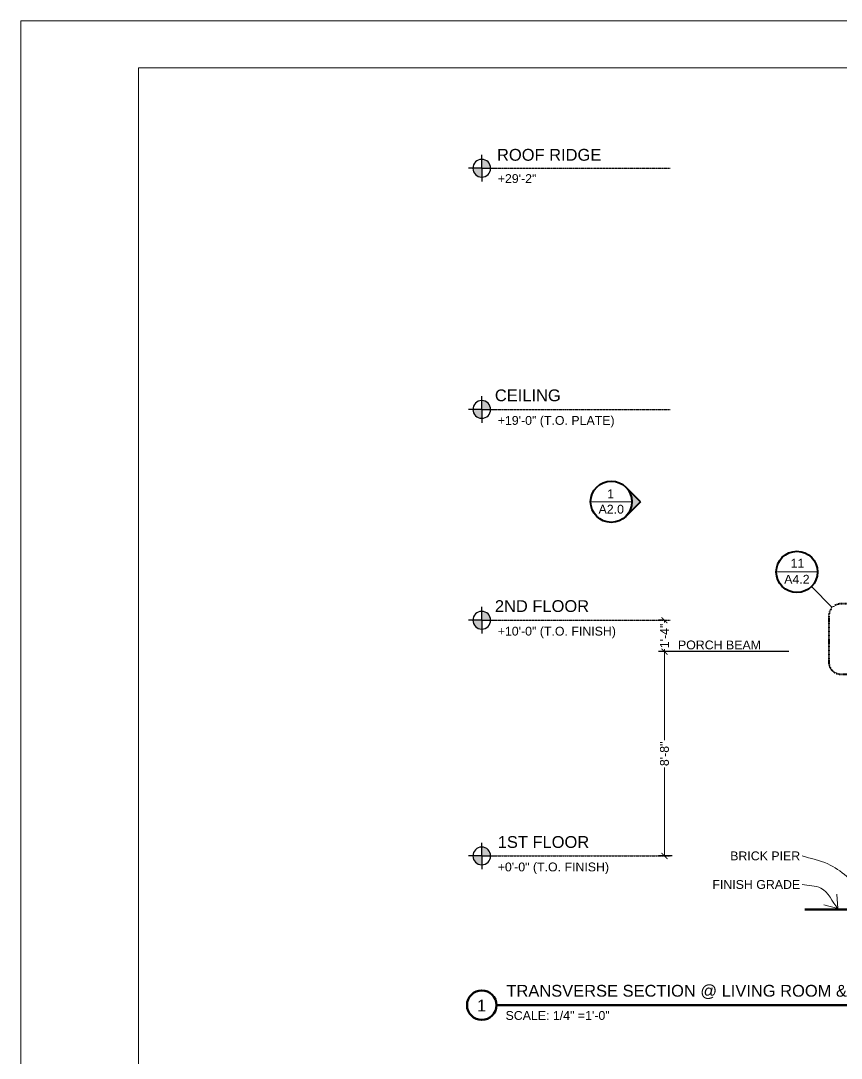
# Model space of a CAD drawing. Header units: inches. Extents: x -4969 to 16721, y 2489 to 24693.
# Drawn here: x 9876 to 10294, y 5319 to 5847 of the extents above; entities that cross this region are included whole.
import ezdxf

# ---------------------------------------------------------------- set-up
doc = ezdxf.new("R2010")
doc.units = ezdxf.units.IN
doc.header["$MEASUREMENT"] = 0
doc.linetypes.add('CENTER', pattern=[2, 1.25, -0.25, 0.25, -0.25])
doc.linetypes.add('DASHED2', pattern=[0.375, 0.25, -0.125])
doc.layers.get('0').update_dxf_attribs({"lineweight": 5})
doc.layers.add('0-NPLT', color=1, linetype='Continuous', plot=False)
for name, color, linetype, lineweight in [('2', 6, 'Continuous', 20), ('3', 3, 'Continuous', 30), ('5', 4, 'Continuous', 50), ('A-DIMSx', 7, 'Continuous', 9), ('A-LINK', 7, 'Continuous', 40), ('A-TEXTx', 7, 'Continuous', 20), ('TB-11x17', 7, 'Continuous', 100)]:
    doc.layers.add(name, color=color, linetype=linetype, lineweight=lineweight)
doc.styles.get("Standard").update_dxf_attribs({"font": 'Arial.ttf'})
doc.dimstyles.get("Standard").update_dxf_attribs({"dimtxt": 3, "dimasz": 2, "dimexe": 0.03125, "dimexo": 0.0625, "dimgap": 0.03125, "dimtad": 0, "dimtoh": 1, "dimdec": 4, "dimlfac": 0.99985, "dimzin": 0, "dimdsep": 46, "dimlunit": 4, "dimtxsty": 'Standard', "dimblk": 'ARCHTICK', "dimblk1": 'ARCHTICK', "dimblk2": 'ARCHTICK', "dimcen": 0.09, "dimclrt": 256, "dimadec": 0, "dimazin": 0, "dimtfac": 1, "dimtdec": 4, "dimtofl": 0, "dimtmove": 0, "dimatfit": 3, "dimfxl": 1, "dimtolj": 1, "dimtzin": 0, "dimarcsym": 0})

# ---------------------------------------------------------------- blocks, each defined once
blk = doc.blocks.new('_ArchTick')
at = {"color": 0, "linetype": 'ByBlock', "lineweight": 0, "const_width": 0.15}
blk.add_lwpolyline([(-0.5, -0.5), (0.5, 0.5)], dxfattribs=at)
blk = doc.blocks.new('*D184')
at = {"layer": 'A-DIMSx', "color": 0, "lineweight": -2, "ltscale": 0.1, "transparency": 16777216}
for p, q in [((10266.97, 5525.43), (10200.74, 5525.43)), ((10207.69, 5421.43), (10200.74, 5421.43))]:
    blk.add_line(p, q, dxfattribs=at)
at = {"layer": 'A-DIMSx', "color": 0, "lineweight": 5, "ltscale": 0.1, "transparency": 16777216}
for p, q in [((10203.74, 5525.43), (10203.74, 5480.42)), ((10203.74, 5421.43), (10203.74, 5466.45))]:
    blk.add_line(p, q, dxfattribs=at)
at = {"layer": 'Defpoints', "color": 0, "ltscale": 0.1, "transparency": 16777216}
for p in [(10203.74, 5525.43), (10268.97, 5525.43), (10209.69, 5421.43)]:
    blk.add_point(p, dxfattribs=at)
at = {"layer": 'A-DIMSx', "color": 0, "lineweight": 5, "ltscale": 0.1, "transparency": 16777216, "xscale": 3, "yscale": 3, "zscale": 3}
for p, rotation in [((10203.74, 5525.43), 90), ((10203.74, 5421.43), 270)]:
    blk.add_blockref('_ArchTick', p, dxfattribs=dict(at, rotation=rotation))
at = {"layer": 'A-DIMSx', "ltscale": 0.1, "transparency": 16777216, "insert": (10203.74, 5473.43), "char_height": 4.5, "attachment_point": 5, "rotation": 90}
blk.add_mtext('\\A1;8\'-8"', dxfattribs=at)
blk = doc.blocks.new('*D185')
at = {"layer": 'A-DIMSx', "color": 0, "lineweight": -2, "ltscale": 0.1, "transparency": 16777216}
for p, q in [((10203.07, 5541.43), (10200.74, 5541.43)), ((10266.97, 5525.43), (10200.74, 5525.43))]:
    blk.add_line(p, q, dxfattribs=at)
at = {"layer": 'A-DIMSx', "color": 0, "lineweight": 5, "ltscale": 0.1, "transparency": 16777216}
for p, q in [((10203.74, 5541.43), (10203.74, 5540.2)), ((10203.74, 5525.43), (10203.74, 5526.67))]:
    blk.add_line(p, q, dxfattribs=at)
at = {"layer": 'Defpoints', "color": 0, "ltscale": 0.1, "transparency": 16777216}
for p in [(10203.74, 5541.43), (10205.07, 5541.43), (10268.97, 5525.43)]:
    blk.add_point(p, dxfattribs=at)
at = {"layer": 'A-DIMSx', "color": 0, "lineweight": 5, "ltscale": 0.1, "transparency": 16777216, "xscale": 3, "yscale": 3, "zscale": 3}
for p, rotation in [((10203.74, 5541.43), 90), ((10203.74, 5525.43), 270)]:
    blk.add_blockref('_ArchTick', p, dxfattribs=dict(at, rotation=rotation))
at = {"layer": 'A-DIMSx', "ltscale": 0.1, "transparency": 16777216, "insert": (10203.74, 5533.43), "char_height": 4.5, "attachment_point": 5, "rotation": 90}
blk.add_mtext('\\A1;1\'-4"', dxfattribs=at)
blk = doc.blocks.new('Elevation Callout - 1')
at = {"layer": 'A-LINK', "ltscale": 0.1}
blk.add_hatch(color=152, dxfattribs=at).paths.add_polyline_path([(2031.59, 7377.65), (2039.01, 7370.23), (2046.43, 7377.65, -0.198912), (2039.01, 7374.58, -0.198912)])
at = {"layer": 'A-LINK', "color": 152, "ltscale": 0.1}
for q in [(2031.59, 7377.65), (2046.43, 7377.65)]:
    blk.add_line((2039.01, 7370.23), q, dxfattribs=at)
blk.add_circle((2039.01, 7385.08), 10.5, dxfattribs=at)
blk = doc.blocks.new('Point')
at = {"lineweight": 0, "ltscale": 0.1}
h = blk.add_hatch(color=256, dxfattribs=at)
h.dxf.hatch_style = 1
h.paths.add_polyline_path([(-3.2903, 4.1654, 0.414214), (-3.3528, 4.1029), (-3.2903, 4.1029)])
h.paths.add_polyline_path([(-3.2903, 4.1029), (-3.2903, 4.0404, 0.414214), (-3.2278, 4.1029)])
at = {"layer": '3', "ltscale": 0.1}
for q in [(-3.2903, 4.1966), (-3.384, 4.1029), (-3.1965, 4.1029), (-3.2903, 4.0091)]:
    blk.add_line((-3.2903, 4.1029), q, dxfattribs=at)
blk.add_circle((-3.2903, 4.1029), 0.0625, dxfattribs=at)
blk = doc.blocks.new('Detail Callout')
at = {"layer": '2', "color": 152, "ltscale": 0.1}
blk.add_line((240.24, 5822.29), (219.24, 5822.29), dxfattribs=at)
at = {"layer": 'A-LINK', "color": 152, "ltscale": 0.1}
blk.add_circle((229.74, 5822.29), 10.5, dxfattribs=at)
blk = doc.blocks.new('BORDER 11X17')
at = {"layer": '0-NPLT', "lineweight": 9, "ltscale": 0.1}
blk.add_lwpolyline([(29864.74, -10461.77), (29048.74, -10461.77), (29048.74, -10989.77), (29864.74, -10989.77), (29864.74, -10461.77)], dxfattribs=at)
blk.add_lwpolyline([(29792.74, -10473.77), (29078.74, -10473.77), (29078.74, -10977.77), (29792.74, -10977.77)], close=True, dxfattribs=at)

msp = doc.modelspace()

# ---------------------------------------------------------------- linework, layer by layer
at = {"layer": '2', "color": 152, "ltscale": 0.1}
for p, q in [((10166.1493541, 5601.7018038), (10187.1493542, 5601.7018038)), ((10289.182642, 5547.9746034), (10278.5760402, 5558.5812051))]:
    msp.add_line(p, q, dxfattribs=at)
at = {"layer": '3', "linetype": 'CENTER', "ltscale": 0.25}
for p, q in [((10115.2133337, 5771.4343083), (10206.7133337, 5771.4343083)), ((10115.2133337, 5648.6843083), (10206.7133337, 5648.6843083)), ((10115.2133337, 5541.4343083), (10206.7133337, 5541.4343083)), ((10115.2133337, 5421.4343083), (10206.7133337, 5421.4343083))]:
    msp.add_line(p, q, dxfattribs=at)
at = {"layer": '5', "ltscale": 0.1}
msp.add_line((10118.1819787, 5345.5008975), (11219.8879715, 5345.5008975), dxfattribs=at)
msp.add_circle((10110.7133337, 5345.5008975), 7.5, dxfattribs=at)
at = {"layer": '5'}
msp.add_open_spline([(10387.4751587, 5395.2958354), (10384.99111, 5395.2046815), (10379.5034727, 5395.0033088), (10370.3226603, 5394.6950096), (10361.0404662, 5394.8438376), (10351.1146539, 5394.5770117), (10340.3171647, 5394.5704308), (10325.9964107, 5394.5234739), (10303.97782, 5394.1222988), (10286.5175074, 5394.2103285), (10275.1631181, 5394.2675739)], degree=3, knots=[0, 0, 0, 0, 7.4573924002, 16.4745021806, 27.5530524733, 35.2986121506, 46.2594930158, 59.9439618927, 78.2611253105, 112.3231659207, 112.3231659207, 112.3231659207, 112.3231659207], dxfattribs=at)
at = {"layer": 'A-LINK', "color": 152, "linetype": 'DASHED2', "ltscale": 0.5, "flags": 128}
msp.add_lwpolyline([(10287.4252826, 5543.7319627), (10287.4252826, 5519.9866138, 0.4142135624), (10293.4252826, 5513.9866138), (10313.5718946, 5513.9866138, 0.4142135624), (10319.5718946, 5519.9866138), (10319.5718946, 5543.7319627, 0.4142135624), (10313.5718946, 5549.7319627), (10293.4252826, 5549.7319627, 0.4142135624)], format="xyb", close=True, dxfattribs=at)

# ---------------------------------------------------------------- block references
at = {"ltscale": 0.1}
for name, p, xscale, yscale, zscale in [('BORDER 11X17', (-48221.4783869, 26770.0450796), 2, 2, 2), ('Point', (9873.8138247, 5476.026597), -72, 72, 72), ('Point', (9873.8138247, 5353.276597), -72, 72, 72), ('Point', (9873.8138247, 5246.026597), -72, 72, 72), ('Point', (9873.8138247, 5126.026597), -72, 72, 72)]:
    msp.add_blockref(name, p, dxfattribs=dict(at, xscale=xscale, yscale=yscale, zscale=zscale))
at = {"color": 152, "ltscale": 0.1, "rotation": 90}
msp.add_blockref('Elevation Callout - 1', (17561.7249375, 3562.6917728), dxfattribs=at)
at = {"layer": '2', "color": 152, "ltscale": 0.25}
msp.add_blockref('Detail Callout', (10041.4137629, -256.285575), dxfattribs=at)

# ---------------------------------------------------------------- texts
at = {"ltscale": 0.1, "char_height": 6}
for s, insert, width, attachment_point in [('TRANSVERSE SECTION @ LIVING ROOM & "GLAZED PORCH"', (10123.2640167, 5348.6347461), 298.35871844, 7), ('{1}', (10110.6066896, 5345.3052195), 11.15057809, 5)]:
    msp.add_mtext(s, dxfattribs=dict(at, insert=insert, width=width, attachment_point=attachment_point))
at = {"layer": 'A-DIMSx', "ltscale": 0.5, "insert": (10210.610067, 5531.0897228), "char_height": 4.5, "width": 102.841993853, "attachment_point": 1}
msp.add_mtext('{PORCH BEAM}', dxfattribs=at)
at = {"layer": 'A-LINK', "color": 152, "ltscale": 0.1, "attachment_point": 5}
for s, insert, char_height, width in [('{1}', (10176.3392107, 5605.7451548), 4.5, 9.771161836), ('{\\H0.75x;A2.0}', (10176.6450961, 5597.8918396), 6, 9.85131083), ('11', (10271.4615619, 5570.4493773), 4.5, 9.771161836), ('{\\H0.75x;A4.2}', (10271.1556766, 5562.2517601), 6, 9.85131083)]:
    msp.add_mtext(s, dxfattribs=dict(at, insert=insert, char_height=char_height, width=width))
at = {"layer": 'A-TEXTx', "ltscale": 0.5, "attachment_point": 1}
for s, insert, char_height, width in [('{ROOF RIDGE }', (10118.4836771, 5781.2743845), 6, 81.256520484), ('{+29\'-2"}', (10118.8383603, 5768.419605), 4.5, 81.256520484), ('{CEILING  }', (10117.3897238, 5658.8636336), 6, 97.332351113), ('{+19\'-0" (T.O. PLATE)}', (10118.8383603, 5645.3557185), 4.5, 81.256520484), ('{2ND FLOOR  }', (10117.3897238, 5551.6136336), 6, 97.332351113), ('{+10\'-0" (T.O. FINISH)}', (10118.8383603, 5538.1057185), 4.5, 81.256520484), ('{1ST FLOOR }', (10118.8383603, 5431.5531499), 6, 94.776154357), ('{+0\'-0" (T.O. FINISH)}', (10118.8383603, 5418.1057185), 4.5, 81.256520484)]:
    msp.add_mtext(s, dxfattribs=dict(at, insert=insert, char_height=char_height, width=width))
at = {"layer": 'A-TEXTx', "ltscale": 0.25, "char_height": 4.5, "attachment_point": 6}
for s, insert in [('{BRICK PIER}', (10272.8215072, 5421.4555727)), ('{FINISH GRADE}', (10272.8215072, 5406.9048325))]:
    msp.add_mtext(s, dxfattribs=dict(at, insert=insert))
at = {"layer": 'TB-11x17', "ltscale": 0.5, "insert": (10122.8317268, 5342.5227301), "char_height": 4.5, "width": 73.076179956, "attachment_point": 1}
msp.add_mtext('\\A1;SCALE: 1/4" =1\'-0"', dxfattribs=at)

# ---------------------------------------------------------------- dimensions: what is measured, and where the dimension line sits
at = {"layer": 'A-DIMSx', "ltscale": 0.1}
for base, p1, p2, picture, middle in [((10203.7397866, 5541.4343083), (10268.9734228, 5525.4343083), (10205.0731938, 5541.4343083), '*D185', (10203.7397866, 5533.4343083)), ((10203.7397866, 5525.4343083), (10209.6872244, 5421.4343083), (10268.9734228, 5525.4343083), '*D184', (10203.7397866, 5473.4343083))]:
    dim = msp.add_linear_dim(base=base, p1=p1, p2=p2, angle=90, dimstyle='Standard', override={"dimtxt": 4.5, "dimasz": 3, "dimexe": 3, "dimexo": 2, "dimgap": 1, "dimlfac": -47.9928, "dimlwd": 5}, dxfattribs=at)
    dim.commit()
    dim.dimension.update_dxf_attribs({"geometry": picture, "text_midpoint": middle})

# ---------------------------------------------------------------- leaders
at = {"layer": 'A-TEXTx', "path_type": 1, "annotation_type": 0, "has_hookline": 1, "hookline_direction": 1}
for points, text_width in [([(10305.4751587, 5403.7343083), (10286.8712882, 5417.4516309), (10273.8215072, 5421.4555727)], 35.0914052), ([(10292.0002314, 5394.6663609), (10283.3990987, 5405.0923083), (10273.8215072, 5406.9048325)], 43.8550477)]:
    msp.add_leader(points, dimstyle='Standard', override={"dimasz": 6, "dimgap": 1, "dimldrblk": 'Open90', "dimlwd": -1}, dxfattribs=dict(at, text_width=text_width))

doc.saveas('drawing.dxf')
